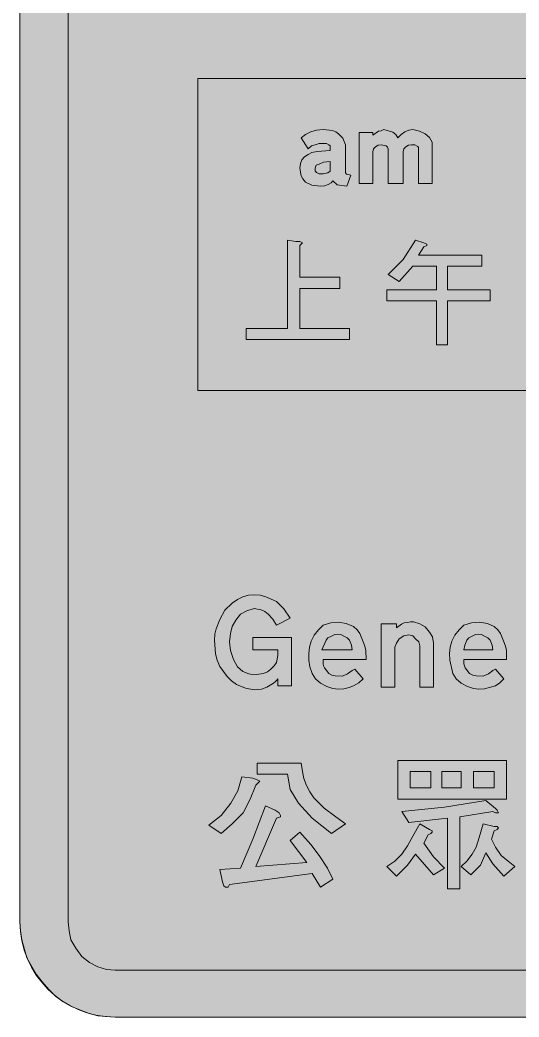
# Model space of a CAD drawing. Header units: metres. Extents: x 130 to 440, y 6 to 266.
# Drawn here: x 129.6 to 194.8, y 5.9 to 136 of the extents above; entities that cross this region are included whole.
import ezdxf

# ---------------------------------------------------------------- set-up
doc = ezdxf.new("R2010")
doc.units = ezdxf.units.M
for name, color, linetype, true_color in [('FILL_BLACK_000000', 7, 'Continuous', 0x000000), ('FILL_BLUE_0000FF', 7, 'Continuous', 0x0000ff), ('FILL_WHITE_FFFFFF', 7, 'Continuous', 0xffffff), ('STROKE_BLUE_0000FF', 7, 'Continuous', 0x0000ff)]:
    doc.layers.add(name, color=color, linetype=linetype, true_color=true_color)

msp = doc.modelspace()

# ---------------------------------------------------------------- hatches: boundary and pattern name
at = {"layer": 'FILL_BLACK_000000', "true_color": 0x000000}
h = msp.add_hatch(color=7, dxfattribs=at)
h.dxf.hatch_style = 1
h.paths.add_polyline_path([(171, 114.48), (170.46, 115.02), (170.23, 114.76), (169.85, 114.53), (169.37, 114.36), (168.84, 114.3), (167.72, 114.44), (166.86, 114.84), (166.52, 115.25), (166.3, 115.67), (166.14, 116.64), (166.21, 117.25), (166.41, 117.74), (166.75, 118.13), (167.22, 118.44), (167.72, 118.68), (168.39, 118.85), (170.1, 118.98), (170.1, 119.16), (170.08, 119.57), (169.92, 119.7), (169.63, 119.86), (169.2, 119.88), (168.66, 119.86), (168.12, 119.7), (167.67, 119.57), (167.22, 119.16), (166.32, 120.6), (166.9, 121.07), (167.56, 121.41), (168.32, 121.61), (169.2, 121.68), (170.39, 121.55), (170.85, 121.38), (171.18, 121.14), (171.77, 120.56), (172.08, 119.7), (172.08, 116.28), (172.12, 116.04), (172.24, 115.88), (172.8, 115.74), (172.26, 114.3), (171, 114.48)])
h.paths.add_polyline_path([(168.3, 116.1), (168.68, 115.94), (169.2, 115.92), (169.79, 116.03), (170.1, 116.28), (170.1, 117.54), (169.25, 117.43), (168.66, 117.18), (168.26, 117.05), (168.12, 116.64), (168.14, 116.3), (168.3, 116.1)], flags=16)
h = msp.add_hatch(color=7, dxfattribs=at)
h.dxf.hatch_style = 1
h.paths.add_polyline_path([(180.32, 119.64), (179.98, 119.45), (179.73, 119.17), (179.64, 118.8), (179.64, 114.66), (177.66, 114.66), (177.66, 119.16), (177.6, 119.4), (177.41, 119.57), (176.76, 119.7), (176.36, 119.64), (176.02, 119.45), (175.77, 119.17), (175.68, 118.8), (175.68, 114.66), (173.88, 114.66), (173.88, 121.32), (175.68, 121.32), (175.68, 120.96), (176.4, 121.5), (176.76, 121.52), (177.12, 121.68), (178.29, 121.34), (178.69, 121.05), (178.92, 120.6), (179.36, 121.07), (179.84, 121.41), (180.36, 121.61), (180.9, 121.68), (181.77, 121.48), (182.5, 121.14), (183.05, 120.67), (183.42, 120.06), (183.42, 119.88), (183.42, 119.7), (183.42, 119.52), (183.42, 114.66), (181.62, 114.66), (181.62, 119.34), (181.53, 119.5), (181.44, 119.52), (181.15, 119.68), (180.72, 119.7), (180.32, 119.64)])
h = msp.add_hatch(color=7, dxfattribs=at)
h.dxf.hatch_style = 1
h.paths.add_polyline_path([(166.14, 107.1), (166.5, 106.92), (166.32, 106.74), (166.14, 106.56), (166.14, 102.42), (171.36, 102.42), (171.36, 100.98), (166.14, 100.98), (166.14, 95.76), (172.62, 95.76), (172.62, 94.32), (159.12, 94.32), (159.12, 95.76), (164.52, 95.76), (164.52, 107.28), (165.6, 107.1), (166.14, 107.1)])
h = msp.add_hatch(color=7, dxfattribs=at)
h.dxf.hatch_style = 1
h.paths.add_polyline_path([(179.64, 104.76), (181.26, 107.28), (182.34, 106.92), (182.7, 106.74), (182.7, 106.56), (182.34, 106.38), (181.62, 105.3), (189.9, 105.3), (189.9, 103.86), (185.4, 103.86), (185.4, 100.8), (190.98, 100.8), (190.98, 99.36), (185.4, 99.36), (185.4, 93.6), (183.96, 93.6), (183.96, 99.36), (177.48, 99.36), (177.48, 100.8), (183.96, 100.8), (183.96, 103.86), (180.9, 103.86), (179.1, 101.88), (177.66, 102.78), (179.64, 104.76)])
at = {"layer": 'FILL_BLUE_0000FF', "true_color": 0x0000ff}
h = msp.add_hatch(color=7, dxfattribs=at)
h.dxf.hatch_style = 1
h.paths.add_polyline_path([(427.32, 259.92), (428.4, 259.79), (429.48, 259.38), (430.12, 259.18), (430.7, 258.89), (431.64, 258.12), (432.5, 257.04), (433.08, 255.96), (433.29, 255.39), (433.4, 254.79), (433.44, 253.62), (433.44, 18.36), (433.34, 17.15), (433.01, 15.98), (432.45, 14.87), (431.64, 13.86), (430.7, 13.1), (430.12, 12.8), (429.48, 12.6), (428.4, 12.2), (427.32, 12.06), (142.02, 12.06), (140.91, 12.16), (139.79, 12.49), (138.7, 13.05), (137.7, 13.86), (136.91, 14.94), (136.26, 16.02), (136.01, 17.19), (135.9, 18.36), (135.9, 253.62), (136, 254.83), (136.33, 256.01), (136.89, 257.11), (137.7, 258.12), (138.7, 258.93), (139.79, 259.49), (140.91, 259.82), (142.02, 259.92), (427.32, 259.92)])
at = {"layer": 'FILL_WHITE_FFFFFF', "true_color": 0xffffff}
h = msp.add_hatch(color=7, dxfattribs=at)
h.dxf.hatch_style = 1
h.paths.add_polyline_path([(427.32, 266.04), (429.57, 265.86), (430.71, 265.58), (431.82, 265.14), (433, 264.67), (434.12, 264.06), (435.16, 263.32), (436.14, 262.44), (437.63, 260.44), (438.84, 258.3), (439.49, 255.96), (439.68, 254.81), (439.74, 253.62), (439.74, 18.36), (439.68, 17.17), (439.49, 16.02), (438.84, 13.68), (437.63, 11.54), (436.14, 9.54), (435.16, 8.66), (434.12, 7.92), (433, 7.31), (431.82, 6.84), (430.71, 6.4), (429.57, 6.12), (427.32, 5.94), (142.02, 5.94), (139.77, 6.12), (138.63, 6.4), (137.52, 6.84), (136.34, 7.31), (135.25, 7.92), (134.25, 8.66), (133.38, 9.54), (132.5, 10.52), (131.74, 11.54), (130.5, 13.68), (129.85, 16.02), (129.66, 17.17), (129.6, 18.36), (129.6, 253.62), (129.66, 254.73), (129.85, 255.89), (130.5, 258.3), (131.74, 260.44), (132.5, 261.46), (133.38, 262.44), (134.25, 263.32), (135.25, 264.06), (136.34, 264.67), (137.52, 265.14), (138.63, 265.58), (139.77, 265.86), (142.02, 266.04), (427.32, 266.04)])
h = msp.add_hatch(color=7, dxfattribs=at)
h.dxf.hatch_style = 1
h.paths.add_polyline_path([(287.64, 128.34), (287.64, 87.66), (152.82, 87.66), (152.82, 128.34), (287.64, 128.34)])
h = msp.add_hatch(color=7, dxfattribs=at)
h.dxf.hatch_style = 1
h.paths.add_polyline_path([(162.61, 57.85), (162, 58.5), (161.57, 58.84), (161.1, 59.06), (160.2, 59.22), (159.23, 58.93), (158.4, 58.5), (157.79, 57.69), (157.32, 56.88), (157.07, 55.96), (156.96, 54.9), (157.09, 53.73), (157.5, 52.56), (158.02, 51.64), (158.71, 51.03), (159.47, 50.69), (160.2, 50.58), (161.41, 50.74), (161.92, 50.96), (162.36, 51.3), (162.8, 51.73), (163.08, 52.2), (163.26, 53.1), (163.26, 53.82), (160.02, 53.82), (160.02, 55.44), (165.06, 55.44), (165.06, 49.14), (163.26, 49.14), (163.26, 50.04), (163.15, 49.86), (162.9, 49.68), (162.72, 49.5), (161.82, 48.96), (161.14, 48.71), (160.2, 48.6), (159.03, 48.83), (157.86, 49.32), (157.22, 49.79), (156.64, 50.36), (155.7, 51.66), (155.36, 52.47), (155.14, 53.3), (154.98, 55.08), (155.04, 55.86), (155.2, 56.57), (155.7, 57.78), (156.37, 59), (157.32, 59.94), (158, 60.41), (158.69, 60.75), (159.42, 60.95), (160.2, 61.02), (160.98, 60.96), (161.71, 60.77), (163.08, 60.12), (164.05, 59.18), (164.88, 57.96), (163.08, 57.06), (162.61, 57.85)])
h = msp.add_hatch(color=7, dxfattribs=at)
h.dxf.hatch_style = 1
h.paths.add_polyline_path([(168.84, 49.5), (168.17, 50.06), (167.76, 50.76), (167.45, 51.6), (167.31, 52.47), (167.3, 53.34), (167.4, 54.18), (167.63, 54.98), (168.03, 55.76), (168.56, 56.46), (169.2, 57.06), (170.17, 57.36), (171.18, 57.44), (172.19, 57.29), (173.16, 56.88), (173.64, 56.44), (173.99, 55.96), (174.42, 54.9), (174.63, 54.33), (174.74, 53.73), (174.78, 52.56), (169.2, 52.56), (169.2, 52.38), (169.2, 52.02), (169.22, 51.75), (169.38, 51.48), (169.92, 50.76), (170.33, 50.55), (170.75, 50.45), (171.72, 50.4), (172.35, 50.69), (172.98, 51.12), (173.34, 51.3), (174.42, 50.04), (173.86, 49.52), (173.16, 49.14), (172.56, 48.91), (171.88, 48.76), (171.16, 48.71), (170.46, 48.78), (169.65, 49.07), (168.84, 49.5)])
h.paths.add_polyline_path([(172.87, 54.45), (172.62, 55.08), (172.33, 55.42), (171.9, 55.62), (171.5, 55.82), (171.09, 55.89), (170.69, 55.82), (170.28, 55.62), (169.79, 55.42), (169.56, 55.08), (169.02, 53.82), (172.98, 53.82), (172.87, 54.45)], flags=16)
h = msp.add_hatch(color=7, dxfattribs=at)
h.dxf.hatch_style = 1
h.paths.add_polyline_path([(179.73, 55.67), (179.1, 55.26), (178.76, 54.72), (178.56, 54.18), (178.56, 48.96), (176.76, 48.96), (176.76, 57.24), (178.74, 57.24), (178.74, 56.7), (179.39, 57.2), (179.78, 57.36), (180.18, 57.42), (180.59, 57.49), (180.99, 57.47), (181.8, 57.24), (182.5, 56.84), (183.06, 56.16), (183.47, 55.51), (183.6, 54.72), (183.6, 48.96), (181.8, 48.96), (181.8, 54.36), (181.67, 54.88), (181.26, 55.26), (180.88, 55.67), (180.36, 55.8), (179.73, 55.67)])
h = msp.add_hatch(color=7, dxfattribs=at)
h.dxf.hatch_style = 1
h.paths.add_polyline_path([(187.2, 49.5), (186.53, 50.06), (186.12, 50.76), (185.74, 52.47), (185.69, 53.34), (185.76, 54.18), (185.99, 54.98), (186.39, 55.76), (186.92, 56.46), (187.56, 57.06), (188.56, 57.36), (189.61, 57.44), (190.62, 57.29), (191.52, 56.88), (192, 56.44), (192.35, 55.96), (192.78, 54.9), (192.99, 54.33), (193.1, 53.73), (193.14, 52.56), (187.56, 52.56), (187.56, 52.38), (187.56, 52.02), (187.74, 51.48), (188.28, 50.76), (188.71, 50.55), (189.18, 50.45), (190.08, 50.4), (190.78, 50.69), (191.34, 51.12), (191.7, 51.3), (192.78, 50.04), (192.24, 49.52), (191.7, 49.14), (190.26, 48.76), (189.52, 48.71), (188.82, 48.78), (188.01, 49.07), (187.2, 49.5)])
h.paths.add_polyline_path([(191.23, 54.45), (190.98, 55.08), (190.69, 55.42), (190.26, 55.62), (189.86, 55.82), (189.45, 55.89), (189.05, 55.82), (188.64, 55.62), (188.21, 55.42), (187.92, 55.08), (187.67, 54.45), (187.56, 53.82), (191.34, 53.82), (191.23, 54.45)], flags=16)
h = msp.add_hatch(color=7, dxfattribs=at)
h.dxf.hatch_style = 1
h.paths.add_polyline_path([(166.32, 39.06), (166.5, 37.98), (166.68, 37.04), (166.99, 36.16), (167.44, 35.33), (167.98, 34.55), (169.31, 33.18), (170.82, 32.04), (172.08, 31.14), (170.28, 29.88), (167.76, 31.86), (165.96, 33.84), (164.88, 35.64), (164.52, 37.62), (160.56, 37.62), (160.56, 39.06), (166.32, 39.06)])
h = msp.add_hatch(color=7, dxfattribs=at)
h.dxf.hatch_style = 1
h.paths.add_polyline_path([(178.92, 39.42), (193.14, 39.42), (193.14, 34.38), (178.92, 34.38), (178.92, 39.42)])
h.paths.add_polyline_path([(180.54, 35.82), (183.24, 35.82), (183.24, 37.98), (180.54, 37.98), (180.54, 35.82)], flags=16)
h.paths.add_polyline_path([(184.68, 37.98), (184.68, 35.82), (187.2, 35.82), (187.2, 37.98), (184.68, 37.98)], flags=16)
h.paths.add_polyline_path([(191.52, 37.98), (188.82, 37.98), (188.82, 35.82), (191.52, 35.82), (191.52, 37.98)], flags=16)
h = msp.add_hatch(color=7, dxfattribs=at)
h.dxf.hatch_style = 1
h.paths.add_polyline_path([(160.56, 36.9), (160.92, 36.72), (160.74, 36.54), (160.38, 36.18), (159.66, 34.38), (158.76, 32.58), (157.32, 31.14), (155.88, 29.88), (154.26, 30.96), (155.88, 32.22), (157.14, 33.84), (158.04, 35.46), (158.58, 37.26), (160.02, 37.08), (160.56, 36.9)])
h = msp.add_hatch(color=7, dxfattribs=at)
h.dxf.hatch_style = 1
h.paths.add_polyline_path([(185.04, 33.3), (190.44, 34.2), (191.7, 33.12), (191.88, 32.94), (192.06, 32.58), (191.7, 32.58), (191.34, 32.76), (187.02, 32.04), (187.02, 22.68), (185.4, 22.68), (185.4, 31.86), (180.36, 31.32), (179.46, 32.76), (185.04, 33.3)])
h = msp.add_hatch(color=7, dxfattribs=at)
h.dxf.hatch_style = 1
h.paths.add_polyline_path([(163.44, 32.58), (163.62, 32.22), (163.62, 32.04), (163.08, 31.86), (160.38, 25.56), (167.04, 26.1), (164.88, 28.98), (166.14, 30.06), (167.58, 28.44), (168.66, 27), (169.74, 25.38), (170.46, 23.94), (168.84, 22.86), (167.76, 24.66), (156.96, 23.22), (156.78, 22.86), (156.42, 22.86), (156.24, 23.04), (156.06, 23.58), (155.7, 25.2), (158.4, 25.38), (160.02, 29.16), (161.64, 33.48), (162.9, 32.94), (163.44, 32.58)])
h = msp.add_hatch(color=7, dxfattribs=at)
h.dxf.hatch_style = 1
h.paths.add_polyline_path([(183.06, 30.42), (183.42, 30.24), (183.42, 30.06), (183.24, 29.88), (182.88, 29.7), (182.34, 28.62), (183.6, 26.82), (185.04, 25.38), (183.6, 24.48), (181.26, 27.18), (180.18, 25.74), (178.74, 24.3), (177.48, 25.56), (178.56, 26.28), (179.46, 27.18), (180.18, 28.26), (180.9, 29.52), (181.8, 31.14), (183.06, 30.42)])
h = msp.add_hatch(color=7, dxfattribs=at)
h.dxf.hatch_style = 1
h.paths.add_polyline_path([(191.52, 30.78), (191.88, 30.78), (192.06, 30.6), (191.88, 30.42), (191.52, 30.24), (191.16, 29.16), (191.7, 28.08), (192.42, 27), (193.32, 26.28), (194.22, 25.56), (192.78, 24.3), (191.34, 25.92), (190.44, 27.36), (189.72, 25.74), (188.46, 24.48), (187.2, 25.56), (187.92, 26.28), (188.64, 27.18), (189.18, 28.08), (189.54, 29.34), (190.08, 31.14), (191.52, 30.78)])

# ---------------------------------------------------------------- linework, layer by layer
at = {"layer": 'FILL_BLACK_000000', "lineweight": 0, "true_color": 0x000000}
for points in [[(171, 114.48), (170.46, 115.02), (170.23, 114.76), (169.85, 114.53), (169.37, 114.36), (168.84, 114.3), (167.72, 114.44), (166.86, 114.84), (166.52, 115.25), (166.3, 115.67), (166.14, 116.64), (166.21, 117.25), (166.41, 117.74), (166.75, 118.13), (167.22, 118.44), (167.72, 118.68), (168.39, 118.85), (170.1, 118.98), (170.1, 119.16), (170.08, 119.57), (169.92, 119.7), (169.63, 119.86), (169.2, 119.88), (168.66, 119.86), (168.12, 119.7), (167.67, 119.57), (167.22, 119.16), (166.32, 120.6), (166.9, 121.07), (167.56, 121.41), (168.32, 121.61), (169.2, 121.68), (170.39, 121.55), (170.85, 121.38), (171.18, 121.14), (171.77, 120.56), (172.08, 119.7), (172.08, 116.28), (172.12, 116.04), (172.24, 115.88), (172.8, 115.74), (172.26, 114.3)], [(180.32, 119.64), (179.98, 119.45), (179.73, 119.17), (179.64, 118.8), (179.64, 114.66), (177.66, 114.66), (177.66, 119.16), (177.6, 119.4), (177.41, 119.57), (176.76, 119.7), (176.36, 119.64), (176.02, 119.45), (175.77, 119.17), (175.68, 118.8), (175.68, 114.66), (173.88, 114.66), (173.88, 121.32), (175.68, 121.32), (175.68, 120.96), (176.4, 121.5), (176.76, 121.52), (177.12, 121.68), (178.29, 121.34), (178.69, 121.05), (178.92, 120.6), (179.36, 121.07), (179.84, 121.41), (180.36, 121.61), (180.9, 121.68), (181.77, 121.48), (182.5, 121.14), (183.05, 120.67), (183.42, 120.06), (183.42, 119.88), (183.42, 119.7), (183.42, 119.52), (183.42, 114.66), (181.62, 114.66), (181.62, 119.34), (181.53, 119.5), (181.44, 119.52), (181.15, 119.68), (180.72, 119.7)], [(168.3, 116.1), (168.68, 115.94), (169.2, 115.92), (169.79, 116.03), (170.1, 116.28), (170.1, 117.54), (169.25, 117.43), (168.66, 117.18), (168.26, 117.05), (168.12, 116.64), (168.14, 116.3)], [(166.14, 107.1), (166.5, 106.92), (166.32, 106.74), (166.14, 106.56), (166.14, 102.42), (171.36, 102.42), (171.36, 100.98), (166.14, 100.98), (166.14, 95.76), (172.62, 95.76), (172.62, 94.32), (159.12, 94.32), (159.12, 95.76), (164.52, 95.76), (164.52, 107.28), (165.6, 107.1)], [(179.64, 104.76), (181.26, 107.28), (182.34, 106.92), (182.7, 106.74), (182.7, 106.56), (182.34, 106.38), (181.62, 105.3), (189.9, 105.3), (189.9, 103.86), (185.4, 103.86), (185.4, 100.8), (190.98, 100.8), (190.98, 99.36), (185.4, 99.36), (185.4, 93.6), (183.96, 93.6), (183.96, 99.36), (177.48, 99.36), (177.48, 100.8), (183.96, 100.8), (183.96, 103.86), (180.9, 103.86), (179.1, 101.88), (177.66, 102.78)]]:
    msp.add_lwpolyline(points, close=True, dxfattribs=at)
at = {"layer": 'FILL_BLUE_0000FF', "lineweight": 0, "true_color": 0x0000ff}
msp.add_lwpolyline([(427.32, 12.06), (142.02, 12.06), (140.91, 12.16), (139.79, 12.49), (138.7, 13.05), (137.7, 13.86), (136.91, 14.94), (136.26, 16.02), (136.01, 17.19), (135.9, 18.36), (135.9, 253.62), (136, 254.83), (136.33, 256.01), (136.89, 257.11), (137.7, 258.12), (138.7, 258.93), (139.79, 259.49), (140.91, 259.82), (142.02, 259.92), (427.32, 259.92)], dxfattribs=at)
at = {"layer": 'FILL_WHITE_FFFFFF', "lineweight": 0, "true_color": 0xffffff}
msp.add_lwpolyline([(427.32, 5.94), (142.02, 5.94), (139.77, 6.12), (138.63, 6.4), (137.52, 6.84), (136.34, 7.31), (135.25, 7.92), (134.25, 8.66), (133.38, 9.54), (132.5, 10.52), (131.74, 11.54), (130.5, 13.68), (129.85, 16.02), (129.66, 17.17), (129.6, 18.36), (129.6, 253.62)], dxfattribs=at)
at = {"layer": 'FILL_WHITE_FFFFFF', "lineweight": 0, "true_color": 0x0000ff}
msp.add_lwpolyline([(287.64, 128.34), (287.64, 87.66), (152.82, 87.66), (152.82, 128.34)], close=True, dxfattribs=at)
at = {"layer": 'FILL_WHITE_FFFFFF', "lineweight": 0, "true_color": 0xffffff}
for points in [[(162.61, 57.85), (162, 58.5), (161.57, 58.84), (161.1, 59.06), (160.2, 59.22), (159.23, 58.93), (158.4, 58.5), (157.79, 57.69), (157.32, 56.88), (157.07, 55.96), (156.96, 54.9), (157.09, 53.73), (157.5, 52.56), (158.02, 51.64), (158.71, 51.03), (159.47, 50.69), (160.2, 50.58), (161.41, 50.74), (161.92, 50.96), (162.36, 51.3), (162.8, 51.73), (163.08, 52.2), (163.26, 53.1), (163.26, 53.82), (160.02, 53.82), (160.02, 55.44), (165.06, 55.44), (165.06, 49.14), (163.26, 49.14), (163.26, 50.04), (163.15, 49.86), (162.9, 49.68), (162.72, 49.5), (161.82, 48.96), (161.14, 48.71), (160.2, 48.6), (159.03, 48.83), (157.86, 49.32), (157.22, 49.79), (156.64, 50.36), (155.7, 51.66), (155.36, 52.47), (155.14, 53.3), (154.98, 55.08), (155.04, 55.86), (155.2, 56.57), (155.7, 57.78), (156.37, 59), (157.32, 59.94), (158, 60.41), (158.69, 60.75), (159.42, 60.95), (160.2, 61.02), (160.98, 60.96), (161.71, 60.77), (163.08, 60.12), (164.05, 59.18), (164.88, 57.96), (163.08, 57.06)], [(168.84, 49.5), (168.17, 50.06), (167.76, 50.76), (167.45, 51.6), (167.31, 52.47), (167.3, 53.34), (167.4, 54.18), (167.63, 54.98), (168.03, 55.76), (168.56, 56.46), (169.2, 57.06), (170.17, 57.36), (171.18, 57.44), (172.19, 57.29), (173.16, 56.88), (173.64, 56.44), (173.99, 55.96), (174.42, 54.9), (174.63, 54.33), (174.74, 53.73), (174.78, 52.56), (169.2, 52.56), (169.2, 52.38), (169.2, 52.02), (169.22, 51.75), (169.38, 51.48), (169.92, 50.76), (170.33, 50.55), (170.75, 50.45), (171.72, 50.4), (172.35, 50.69), (172.98, 51.12), (173.34, 51.3), (174.42, 50.04), (173.86, 49.52), (173.16, 49.14), (172.56, 48.91), (171.88, 48.76), (171.16, 48.71), (170.46, 48.78), (169.65, 49.07)], [(179.73, 55.67), (179.1, 55.26), (178.76, 54.72), (178.56, 54.18), (178.56, 48.96), (176.76, 48.96), (176.76, 57.24), (178.74, 57.24), (178.74, 56.7), (179.39, 57.2), (179.78, 57.36), (180.18, 57.42), (180.59, 57.49), (180.99, 57.47), (181.8, 57.24), (182.5, 56.84), (183.06, 56.16), (183.47, 55.51), (183.6, 54.72), (183.6, 48.96), (181.8, 48.96), (181.8, 54.36), (181.67, 54.88), (181.26, 55.26), (180.88, 55.67), (180.36, 55.8)], [(187.2, 49.5), (186.53, 50.06), (186.12, 50.76), (185.74, 52.47), (185.69, 53.34), (185.76, 54.18), (185.99, 54.98), (186.39, 55.76), (186.92, 56.46), (187.56, 57.06), (188.56, 57.36), (189.61, 57.44), (190.62, 57.29), (191.52, 56.88), (192, 56.44), (192.35, 55.96), (192.78, 54.9), (192.99, 54.33), (193.1, 53.73), (193.14, 52.56), (187.56, 52.56), (187.56, 52.38), (187.56, 52.02), (187.74, 51.48), (188.28, 50.76), (188.71, 50.55), (189.18, 50.45), (190.08, 50.4), (190.78, 50.69), (191.34, 51.12), (191.7, 51.3), (192.78, 50.04), (192.24, 49.52), (191.7, 49.14), (190.26, 48.76), (189.52, 48.71), (188.82, 48.78), (188.01, 49.07)], [(172.87, 54.45), (172.62, 55.08), (172.33, 55.42), (171.9, 55.62), (171.5, 55.82), (171.09, 55.89), (170.69, 55.82), (170.28, 55.62), (169.79, 55.42), (169.56, 55.08), (169.02, 53.82), (172.98, 53.82)], [(191.23, 54.45), (190.98, 55.08), (190.69, 55.42), (190.26, 55.62), (189.86, 55.82), (189.45, 55.89), (189.05, 55.82), (188.64, 55.62), (188.21, 55.42), (187.92, 55.08), (187.67, 54.45), (187.56, 53.82), (191.34, 53.82)], [(166.32, 39.06), (166.5, 37.98), (166.68, 37.04), (166.99, 36.16), (167.44, 35.33), (167.98, 34.55), (169.31, 33.18), (170.82, 32.04), (172.08, 31.14), (170.28, 29.88), (167.76, 31.86), (165.96, 33.84), (164.88, 35.64), (164.52, 37.62), (160.56, 37.62), (160.56, 39.06)], [(178.92, 39.42), (193.14, 39.42), (193.14, 34.38), (178.92, 34.38)], [(180.54, 35.82), (183.24, 35.82), (183.24, 37.98), (180.54, 37.98)], [(184.68, 37.98), (184.68, 35.82), (187.2, 35.82), (187.2, 37.98)], [(191.52, 37.98), (188.82, 37.98), (188.82, 35.82), (191.52, 35.82)], [(160.56, 36.9), (160.92, 36.72), (160.74, 36.54), (160.38, 36.18), (159.66, 34.38), (158.76, 32.58), (157.32, 31.14), (155.88, 29.88), (154.26, 30.96), (155.88, 32.22), (157.14, 33.84), (158.04, 35.46), (158.58, 37.26), (160.02, 37.08)], [(185.04, 33.3), (190.44, 34.2), (191.7, 33.12), (191.88, 32.94), (192.06, 32.58), (191.7, 32.58), (191.34, 32.76), (187.02, 32.04), (187.02, 22.68), (185.4, 22.68), (185.4, 31.86), (180.36, 31.32), (179.46, 32.76)], [(163.44, 32.58), (163.62, 32.22), (163.62, 32.04), (163.08, 31.86), (160.38, 25.56), (167.04, 26.1), (164.88, 28.98), (166.14, 30.06), (167.58, 28.44), (168.66, 27), (169.74, 25.38), (170.46, 23.94), (168.84, 22.86), (167.76, 24.66), (156.96, 23.22), (156.78, 22.86), (156.42, 22.86), (156.24, 23.04), (156.06, 23.58), (155.7, 25.2), (158.4, 25.38), (160.02, 29.16), (161.64, 33.48), (162.9, 32.94)], [(183.06, 30.42), (183.42, 30.24), (183.42, 30.06), (183.24, 29.88), (182.88, 29.7), (182.34, 28.62), (183.6, 26.82), (185.04, 25.38), (183.6, 24.48), (181.26, 27.18), (180.18, 25.74), (178.74, 24.3), (177.48, 25.56), (178.56, 26.28), (179.46, 27.18), (180.18, 28.26), (180.9, 29.52), (181.8, 31.14)], [(191.52, 30.78), (191.88, 30.78), (192.06, 30.6), (191.88, 30.42), (191.52, 30.24), (191.16, 29.16), (191.7, 28.08), (192.42, 27), (193.32, 26.28), (194.22, 25.56), (192.78, 24.3), (191.34, 25.92), (190.44, 27.36), (189.72, 25.74), (188.46, 24.48), (187.2, 25.56), (187.92, 26.28), (188.64, 27.18), (189.18, 28.08), (189.54, 29.34), (190.08, 31.14)]]:
    msp.add_lwpolyline(points, close=True, dxfattribs=at)
at = {"layer": 'STROKE_BLUE_0000FF', "lineweight": 0, "true_color": 0x0000ff}
for points in [[(129.6, 253.62), (129.6, 18.36)], [(129.6, 18.36), (129.66, 17.09), (129.85, 15.86), (130.16, 14.67), (130.58, 13.53), (131.1, 12.45), (131.73, 11.42), (132.44, 10.47), (133.25, 9.59), (134.13, 8.78), (135.08, 8.07), (136.11, 7.44), (137.19, 6.92), (138.33, 6.5), (139.52, 6.19), (140.75, 6), (142.02, 5.94)], [(142.02, 5.94), (427.32, 5.94)]]:
    msp.add_lwpolyline(points, dxfattribs=at)

doc.saveas('drawing.dxf')
